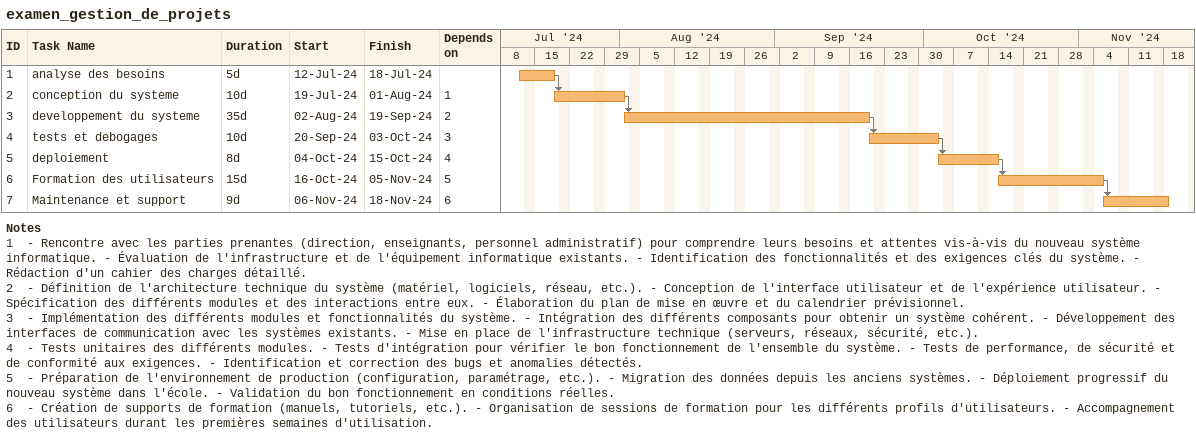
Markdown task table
examen_gestion_de_projets

| ID | Task | Duration | Start | Finish | Predecessors |
|---|---|---|---|---|---|
| 1 | analyse des besoins | 5d | 2024-07-12 | 2024-07-18 |  |
| 2 | conception du systeme | 10d | 2024-07-19 | 2024-08-01 | 1 |
| 3 | developpement du systeme | 35d | 2024-08-02 | 2024-09-19 | 2 |
| 4 | tests et debogages | 10d | 2024-09-20 | 2024-10-03 | 3 |
| 5 | deploiement | 8d | 2024-10-04 | 2024-10-15 | 4 |
| 6 | Formation des utilisateurs | 15d | 2024-10-16 | 2024-11-05 | 5 |
| 7 | Maintenance et support | 9d | 2024-11-06 | 2024-11-18 | 6 |

Notes
- 1: - Rencontre avec les parties prenantes (direction, enseignants, personnel administratif) pour comprendre leurs besoins et attentes vis-à-vis du nouveau système informatique. - Évaluation de l'infrastructure et de l'équipement informatique existants. - Identification des fonctionnalités et des exigences clés du système. - Rédaction d'un cahier des charges détaillé.
- 2: - Définition de l'architecture technique du système (matériel, logiciels, réseau, etc.). - Conception de l'interface utilisateur et de l'expérience utilisateur. - Spécification des différents modules et des interactions entre eux. - Élaboration du plan de mise en œuvre et du calendrier prévisionnel.
- 3: - Implémentation des différents modules et fonctionnalités du système. - Intégration des différents composants pour obtenir un système cohérent. - Développement des interfaces de communication avec les systèmes existants. - Mise en place de l'infrastructure technique (serveurs, réseaux, sécurité, etc.).
- 4: - Tests unitaires des différents modules. - Tests d'intégration pour vérifier le bon fonctionnement de l'ensemble du système. - Tests de performance, de sécurité et de conformité aux exigences. - Identification et correction des bugs et anomalies détectés.
- 5: - Préparation de l'environnement de production (configuration, paramétrage, etc.). - Migration des données depuis les anciens systèmes. - Déploiement progressif du nouveau système dans l'école. - Validation du bon fonctionnement en conditions réelles.
- 6: - Création de supports de formation (manuels, tutoriels, etc.). - Organisation de sessions de formation pour les différents profils d'utilisateurs. - Accompagnement des utilisateurs durant les premières semaines d'utilisation.
